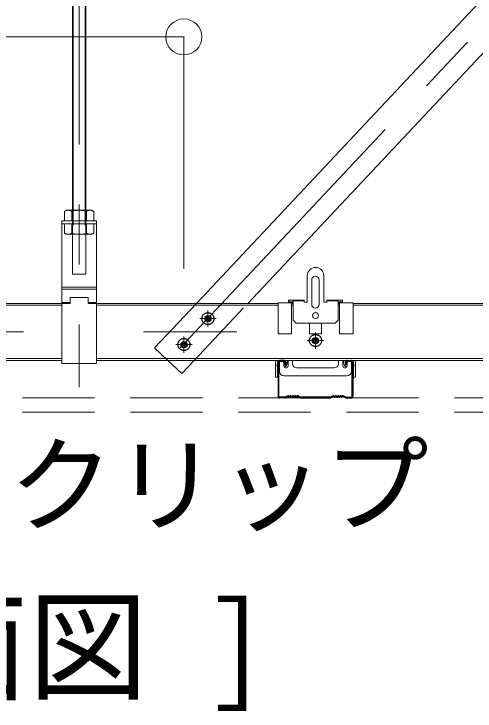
# Model space of a CAD drawing. Units: millimetres, scale not verified. Extents: x -7800 to 7800, y -5387 to 5300.
# Drawn here: x -6062.2 to -5754.7, y -204.7 to 259.9 of the extents above; entities that cross this region are included whole.
import ezdxf
from ezdxf.enums import TextEntityAlignment as Align

# ---------------------------------------------------------------- set-up
doc = ezdxf.new("R2010")
doc.units = ezdxf.units.MM
doc.header["$LTSCALE"] = 40
doc.header["$PDMODE"] = 32
doc.header["$PDSIZE"] = 24
for name, pattern in [('CHAIN1', [8, 5, -1, 1, -1]), ('DASHED1', [1.8, 1.2, -0.6]), ('DOUBLE_CHAIN2', [12.8, 9, -1, 0.6, -0.6, 0.6, -1])]:
    doc.linetypes.add(name, pattern=pattern)
for name, color, linetype, lineweight in [('7-0_中心線', 4, 'CHAIN1', 9), ('7-1_吊り材', 7, 'Continuous', 18), ('7-2_野縁受け', 3, 'Continuous', 18), ('7-3_野縁', 2, 'Continuous', 25), ('7-4_ブレース・補強材', 4, 'Continuous', 9), ('7-5_寸法', 4, 'Continuous', 9), ('7-6_文字', 7, 'Continuous', 18), ('7-A_クリップ', 7, 'Continuous', 18), ('7-C_ビス・アンカーボルト・強調図形', 2, 'Continuous', 25), ('7-D_パネル', 4, 'DASHED1', 9)]:
    doc.layers.add(name, color=color, linetype=linetype, lineweight=lineweight)
doc.styles.add('ＭＳ ゴシック', font='')
doc.styles.get('ＭＳ ゴシック').set_extended_font_data('MS Gothic')

msp = doc.modelspace()

# ---------------------------------------------------------------- linework, layer by layer
at = {"layer": '7-0_中心線'}
for p, q in [((-6018.73, 1012.87), (-6018.73, 11.09)), ((-5157.03, 882.24), (-5963.57, 24.26)), ((-5932.84, 62.26), (-5932.84, 51.37)), ((-5938.29, 56.82), (-5927.4, 56.82)), ((-6055.88, 48.02), (-6133.48, 48.02)), ((-5975.85, 48.02), (-5913.66, 48.02)), ((-5861.12, 47.68), (-5861.12, 36.79)), ((-5948.85, 45.02), (-5948.85, 34.13)), ((-5866.57, 42.23), (-5855.68, 42.23)), ((-5954.3, 39.58), (-5943.41, 39.58))]:
    msp.add_line(p, q, dxfattribs=at)
at = {"layer": '7-1_吊り材'}
for p, q in [((-6023.23, 947.72), (-6023.23, 112.82)), ((-6014.23, 947.72), (-6014.23, 112.82)), ((-6027.22, 129.02), (-6028.53, 128.27)), ((-6028.53, 122.02), (-6028.53, 128.27)), ((-6027.22, 129.02), (-6010.24, 129.02)), ((-6023.63, 122.02), (-6023.63, 128.27)), ((-6013.83, 122.02), (-6013.83, 128.27)), ((-6010.24, 129.02), (-6008.93, 128.27)), ((-6008.93, 122.02), (-6008.93, 128.27)), ((-6030.23, 122.02), (-6007.23, 122.02)), ((-6030.23, 122.02), (-6030.23, 63.27)), ((-6030.23, 122.02), (-6030.23, 63.27)), ((-6030.23, 122.02), (-6030.23, 27.02)), ((-6028.53, 122.02), (-6008.93, 122.02)), ((-6007.23, 122.02), (-6007.23, 27.02)), ((-6030.23, 77.86), (-6007.23, 77.86)), ((-6030.23, 76.45), (-6007.23, 76.45)), ((-6024.73, 71.01), (-6024.73, 67.52)), ((-6012.73, 71.01), (-6024.73, 71.01)), ((-6030.23, 67.61), (-6024.73, 67.61)), ((-6012.73, 67.61), (-6007.23, 67.61)), ((-6030.23, 34.77), (-6030.23, 27.02)), ((-6030.23, 34.77), (-6030.23, 27.02)), ((-6030.23, 27.02), (-6007.23, 27.02))]:
    msp.add_line(p, q, dxfattribs=at)
at = {"layer": '7-1_吊り材', "linetype": 'DOUBLE_CHAIN2'}
for p, q in [((-6022.78, 947.72), (-6022.78, 119.19)), ((-6014.68, 947.72), (-6014.68, 119.19))]:
    msp.add_line(p, q, dxfattribs=at)
at = {"layer": '7-1_吊り材', "linetype": 'DASHED1'}
for p, q in [((-6023.23, 129.02), (-6023.23, 86.49)), ((-6014.23, 86.49), (-6014.23, 129.02)), ((-6030.23, 120.02), (-6007.23, 120.02)), ((-6028.53, 120.02), (-6028.53, 113.78)), ((-6008.93, 120.02), (-6028.53, 120.02)), ((-6023.63, 120.02), (-6023.63, 113.78)), ((-6013.83, 120.02), (-6013.83, 113.78)), ((-6008.93, 120.02), (-6008.93, 113.78)), ((-6027.22, 113.02), (-6028.53, 113.78)), ((-6010.24, 113.02), (-6027.22, 113.02)), ((-6010.24, 113.02), (-6008.93, 113.78)), ((-6023.23, 86.49), (-6014.23, 86.49))]:
    msp.add_line(p, q, dxfattribs=at)
at = {"layer": '7-1_吊り材'}
for points in [[(-6012.73, 71.01), (-6012.73, 67.03), (-6007.23, 67.03)], [(-6030.23, 67.03), (-6024.73, 67.03), (-6024.73, 67.52)]]:
    msp.add_lwpolyline(points, dxfattribs=at)
for centre, radius, start, end in [((-6025.33, 122.25), 6.81, 96.3429, 118.0413), ((-6026.24, 124.15), 4.88, 57.5712, 88.0446), ((-6018.73, 112.81), 16.22, 72.412, 107.588), ((-6011.21, 124.15), 4.88, 91.9554, 122.4288), ((-6012.13, 122.25), 6.81, 61.9587, 83.6571)]:
    msp.add_arc(centre, radius, start, end, dxfattribs=at)
at = {"layer": '7-1_吊り材', "linetype": 'DASHED1'}
for centre, radius, start, end in [((-6025.33, 119.8), 6.81, 241.9587, 263.6571), ((-6026.24, 117.9), 4.88, 271.9554, 302.4288), ((-6018.73, 129.24), 16.22, 252.412, 287.5879), ((-6011.21, 117.9), 4.88, 237.5712, 268.0446), ((-6012.13, 119.8), 6.81, 276.3429, 298.0413)]:
    msp.add_arc(centre, radius, start, end, dxfattribs=at)
at = {"layer": '7-2_野縁受け'}
for p, q in [((-6136.08, 67.02), (-6030.23, 67.02)), ((-6136.08, 65.82), (-6030.23, 65.82)), ((-6007.23, 67.02), (-5886.1, 67.02)), ((-6007.23, 65.82), (-5886.1, 65.82)), ((-5877.1, 67.02), (-5876.1, 67.02)), ((-5877.1, 65.82), (-5876.1, 65.82)), ((-5846.1, 67.02), (-5845.1, 67.02)), ((-5846.1, 65.82), (-5845.1, 65.82)), ((-5836.1, 67.02), (-5586.08, 67.02)), ((-5836.1, 65.82), (-5586.08, 65.82)), ((-6142.83, 30.23), (-6030.23, 30.23)), ((-6142.83, 29.02), (-6030.23, 29.02)), ((-6007.23, 30.23), (-5885.56, 30.23)), ((-6007.23, 29.02), (-5887.36, 29.02)), ((-5887.37, 29.02), (-5579.33, 29.02)), ((-5885.56, 30.23), (-5579.33, 30.23))]:
    msp.add_line(p, q, dxfattribs=at)
at = {"layer": '7-3_野縁'}
for p, q in [((-5882.5, 29.02), (-5884.58, 29.02)), ((-5882.5, 28.49), (-5884.58, 28.49)), ((-5839.65, 29.02), (-5837.58, 29.02)), ((-5839.65, 28.49), (-5837.58, 28.49)), ((-5886.08, 27.6), (-5886.01, 5.29)), ((-5885.48, 5.26), (-5885.55, 27.58)), ((-5881.53, 27.52), (-5881.53, 26.02)), ((-5881.53, 26.02), (-5881, 26.02)), ((-5881, 27.52), (-5881, 26.02)), ((-5841.15, 27.52), (-5841.15, 26.02)), ((-5840.62, 26.02), (-5841.15, 26.02)), ((-5840.62, 27.52), (-5840.62, 26.02)), ((-5836.67, 5.26), (-5836.61, 27.58)), ((-5836.08, 27.6), (-5836.14, 5.29)), ((-5879.59, 5.4), (-5881.3, 4.6)), ((-5881.08, 4.12), (-5879.63, 4.8)), ((-5878.85, 4.57), (-5879.14, 4.76)), ((-5878.85, 5.2), (-5879.1, 5.37)), ((-5878.05, 5.37), (-5878.3, 5.2)), ((-5878.05, 4.73), (-5878.3, 4.57)), ((-5877.25, 5.2), (-5877.5, 5.37)), ((-5877.25, 4.57), (-5877.5, 4.73)), ((-5876.45, 5.37), (-5876.7, 5.2)), ((-5876.45, 4.73), (-5876.7, 4.57)), ((-5875.65, 5.2), (-5875.9, 5.37)), ((-5875.65, 4.57), (-5875.9, 4.73)), ((-5874.85, 5.37), (-5875.1, 5.2)), ((-5874.85, 4.73), (-5875.1, 4.57)), ((-5874.05, 5.2), (-5874.3, 5.37)), ((-5874.05, 4.57), (-5874.3, 4.73)), ((-5873.26, 5.37), (-5873.5, 5.2)), ((-5873.21, 4.76), (-5873.5, 4.57)), ((-5871.06, 4.6), (-5872.77, 5.4)), ((-5871.28, 4.12), (-5872.72, 4.8)), ((-5849.39, 5.4), (-5851.1, 4.6)), ((-5850.88, 4.12), (-5849.43, 4.8)), ((-5848.65, 4.57), (-5848.94, 4.76)), ((-5848.65, 5.2), (-5848.9, 5.37)), ((-5847.85, 5.37), (-5848.1, 5.2)), ((-5847.85, 4.73), (-5848.1, 4.57)), ((-5847.05, 5.2), (-5847.3, 5.37)), ((-5847.05, 4.57), (-5847.3, 4.73)), ((-5846.25, 5.37), (-5846.5, 5.2)), ((-5846.25, 4.73), (-5846.5, 4.57)), ((-5845.45, 5.2), (-5845.7, 5.37)), ((-5845.45, 4.57), (-5845.7, 4.73)), ((-5844.65, 5.37), (-5844.9, 5.2)), ((-5844.65, 4.73), (-5844.9, 4.57)), ((-5843.85, 5.2), (-5844.1, 5.37)), ((-5843.85, 4.57), (-5844.1, 4.73)), ((-5843.06, 5.37), (-5843.3, 5.2)), ((-5843.01, 4.76), (-5843.3, 4.57)), ((-5840.86, 4.6), (-5842.57, 5.4)), ((-5841.08, 4.12), (-5842.52, 4.8)), ((-5881.51, 4.55), (-5884.81, 4.55)), ((-5881.5, 4.02), (-5884.81, 4.02)), ((-5870.86, 4.02), (-5851.3, 4.02)), ((-5851.31, 4.55), (-5870.85, 4.55)), ((-5840.66, 4.02), (-5837.34, 4.02)), ((-5840.65, 4.55), (-5837.34, 4.55))]:
    msp.add_line(p, q, dxfattribs=at)
for centre, radius, start, end in [((-5884.58, 27.52), 1.5, 90, 176.9872), ((-5884.58, 27.52), 0.97, 90, 176.9872), ((-5882.5, 27.52), 1.5, 0, 90), ((-5882.5, 27.52), 0.97, 0, 90), ((-5839.65, 27.52), 1.5, 90, 180), ((-5839.65, 27.52), 0.97, 90, 180), ((-5837.58, 27.52), 1.5, 3.0128, 90), ((-5837.58, 27.52), 0.97, 3.0128, 90), ((-5884.81, 5.22), 1.2, 176.9872, 270), ((-5884.81, 5.22), 0.67, 176.9872, 270), ((-5879.42, 4.34), 0.5, 56.4755, 115.0994), ((-5879.38, 4.95), 0.5, 56.4755, 115.0994), ((-5878.58, 5.62), 0.5, 236.4755, 303.5245), ((-5877.78, 4.95), 0.5, 56.4755, 123.5245), ((-5877.78, 4.32), 0.5, 56.4755, 123.5245), ((-5876.98, 5.62), 0.5, 236.4755, 303.5245), ((-5876.18, 4.95), 0.5, 56.4755, 123.5245), ((-5876.18, 4.32), 0.5, 56.4755, 123.5245), ((-5875.38, 5.62), 0.5, 236.4755, 303.5245), ((-5874.58, 4.95), 0.5, 56.4755, 123.5245), ((-5874.58, 4.32), 0.5, 56.4755, 123.5245), ((-5873.78, 5.62), 0.5, 236.4755, 303.5245), ((-5872.98, 4.95), 0.5, 64.9006, 123.5245), ((-5872.94, 4.34), 0.5, 64.9006, 123.5245), ((-5849.22, 4.34), 0.5, 56.4755, 115.0994), ((-5849.18, 4.95), 0.5, 56.4755, 115.0994), ((-5848.38, 5.62), 0.5, 236.4755, 303.5245), ((-5847.58, 4.95), 0.5, 56.4755, 123.5245), ((-5847.58, 4.32), 0.5, 56.4755, 123.5245), ((-5846.78, 5.62), 0.5, 236.4755, 303.5245), ((-5845.98, 4.95), 0.5, 56.4755, 123.5245), ((-5845.98, 4.32), 0.5, 56.4755, 123.5245), ((-5845.18, 5.62), 0.5, 236.4755, 303.5245), ((-5844.38, 4.95), 0.5, 56.4755, 123.5245), ((-5844.38, 4.32), 0.5, 56.4755, 123.5245), ((-5843.58, 5.62), 0.5, 236.4755, 303.5245), ((-5842.78, 4.95), 0.5, 64.9006, 123.5245), ((-5842.74, 4.34), 0.5, 64.9006, 123.5245), ((-5837.34, 5.22), 1.2, 270, 3.0128), ((-5837.34, 5.22), 0.67, 270, 3.0128), ((-5881.51, 5.05), 0.5, 270, 295.0994), ((-5881.5, 5.02), 1, 270, 295.0994), ((-5878.58, 4.98), 0.5, 236.4755, 303.5245), ((-5876.98, 4.98), 0.5, 236.4755, 303.5245), ((-5875.38, 4.98), 0.5, 236.4755, 303.5245), ((-5873.78, 4.98), 0.5, 236.4755, 303.5245), ((-5870.86, 5.02), 1, 244.9006, 270), ((-5870.85, 5.05), 0.5, 244.9006, 270), ((-5851.31, 5.05), 0.5, 270, 295.0994), ((-5851.3, 5.02), 1, 270, 295.0994), ((-5848.38, 4.98), 0.5, 236.4755, 303.5245), ((-5846.78, 4.98), 0.5, 236.4755, 303.5245), ((-5845.18, 4.98), 0.5, 236.4755, 303.5245), ((-5843.58, 4.98), 0.5, 236.4755, 303.5245), ((-5840.66, 5.02), 1, 244.9006, 270), ((-5840.65, 5.05), 0.5, 244.9006, 270)]:
    msp.add_arc(centre, radius, start, end, dxfattribs=at)
at = {"layer": '7-4_ブレース・補強材'}
for p, q in [((-5152.71, 868.59), (-5906.22, 67.02)), ((-5207.57, 846.73), (-5940.53, 67.02)), ((-5959.65, 29.02), (-5950.25, 20.19)), ((-5941.94, 29.02), (-5950.25, 20.19))]:
    msp.add_line(p, q, dxfattribs=at)
at = {"layer": '7-4_ブレース・補強材', "linetype": 'DASHED1'}
for p, q in [((-5968.46, 37.31), (-5940.53, 67.02)), ((-5941.94, 29.02), (-5906.22, 67.02)), ((-5968.46, 37.31), (-5959.65, 29.02))]:
    msp.add_line(p, q, dxfattribs=at)
at = {"layer": '7-5_寸法'}
for p, q in [((-6018.73, 244.56), (-6088.66, 244.56)), ((-6018.73, 244.56), (-5948.85, 244.56)), ((-5948.85, 244.56), (-5948.85, 89.94))]:
    msp.add_line(p, q, dxfattribs=at)
at = {"layer": '7-5_寸法', "color": 7}
msp.add_point((-5948.85, 244.56), dxfattribs=at)
at = {"layer": '7-A_クリップ'}
for p, q in [((-5866.6, 85.49), (-5866.6, 67.89)), ((-5855.6, 85.49), (-5855.6, 67.89)), ((-5863.65, 82.59), (-5863.65, 66.39)), ((-5858.65, 82.59), (-5858.65, 66.39)), ((-5886.1, 46.73), (-5886.1, 67.39)), ((-5876.1, 67.39), (-5886.1, 67.39)), ((-5879.1, 67.99), (-5879.03, 67.39)), ((-5879.1, 67.99), (-5876.1, 67.99)), ((-5877.1, 46.73), (-5877.1, 67.39)), ((-5876.1, 69.19), (-5876.1, 55.89)), ((-5876.1, 69.19), (-5868.6, 69.19)), ((-5868.6, 68.89), (-5876.1, 68.89)), ((-5876.1, 68.59), (-5868.6, 68.59)), ((-5868.6, 69.19), (-5868.6, 67.89)), ((-5868.6, 67.89), (-5868.6, 67.99)), ((-5868.6, 67.89), (-5866.6, 67.89)), ((-5855.6, 67.89), (-5853.6, 67.89)), ((-5853.6, 69.19), (-5853.6, 67.89)), ((-5853.6, 69.19), (-5846.1, 69.19)), ((-5853.6, 68.89), (-5846.1, 68.89)), ((-5853.6, 68.59), (-5846.1, 68.59)), ((-5853.6, 67.89), (-5853.6, 67.99)), ((-5846.1, 55.89), (-5846.1, 69.19)), ((-5846.1, 67.99), (-5843.1, 67.99)), ((-5836.1, 67.39), (-5846.1, 67.39)), ((-5845.1, 46.73), (-5845.1, 67.39)), ((-5843.1, 67.99), (-5843.17, 67.39)), ((-5836.1, 46.73), (-5836.1, 67.39)), ((-5874.1, 53.89), (-5876.1, 55.89)), ((-5848.1, 53.89), (-5846.1, 55.89)), ((-5848.1, 53.89), (-5874.1, 53.89)), ((-5865.1, 53.89), (-5865.1, 46.73)), ((-5857.1, 53.89), (-5857.1, 46.73)), ((-5877.1, 46.73), (-5886.1, 46.73)), ((-5865.1, 46.73), (-5857.1, 46.73)), ((-5845.1, 46.73), (-5836.1, 46.73)), ((-5885.3, 29.02), (-5881.12, 29.02)), ((-5885.08, 21.76), (-5885.08, 28.36)), ((-5883.18, 28.36), (-5885.08, 28.36)), ((-5881.2, 28.52), (-5881.2, 27.07)), ((-5880, 28.52), (-5880, 27.07)), ((-5879.38, 25.36), (-5879.38, 29.02)), ((-5876.38, 29.02), (-5876.38, 26.71)), ((-5845.88, 29.02), (-5845.88, 26.71)), ((-5842.88, 25.36), (-5842.88, 28.9)), ((-5842.38, 28.9), (-5842.88, 28.9)), ((-5842.2, 28.52), (-5842.2, 27.07)), ((-5836.9, 29.02), (-5841.07, 29.02)), ((-5841, 28.52), (-5841, 27.07)), ((-5839.08, 28.36), (-5837.18, 28.36)), ((-5837.18, 21.76), (-5837.18, 28.36)), ((-5887.7, 27.82), (-5887.7, 25.72)), ((-5887.7, 25.72), (-5887.7, 17.92)), ((-5887.7, 25.72), (-5886.5, 25.72)), ((-5886.5, 27.82), (-5886.5, 25.72)), ((-5886.5, 25.72), (-5886.5, 17.92)), ((-5882.18, 27.36), (-5882.18, 25.36)), ((-5873.63, 23.96), (-5848.63, 23.96)), ((-5840.08, 27.36), (-5840.08, 25.36)), ((-5835.7, 27.82), (-5835.7, 25.72)), ((-5834.5, 27.82), (-5834.5, 25.72)), ((-5834.5, 25.72), (-5834.5, 17.92)), ((-5882.08, 18.76), (-5840.18, 18.76)), ((-5887.7, 17.92), (-5886.5, 17.92)), ((-5835.7, 17.92), (-5834.5, 17.92))]:
    msp.add_line(p, q, dxfattribs=at)
for points in [[(-5876.1, 69.19), (-5879.1, 69.19), (-5879.1, 67.99)], [(-5846.1, 69.19), (-5843.1, 69.19), (-5843.1, 67.99)], [(-5834.5, 25.72), (-5835.7, 25.72), (-5835.7, 17.92)]]:
    msp.add_lwpolyline(points, dxfattribs=at)
msp.add_circle((-5861.1, 58.89), 2, dxfattribs=at)
for centre, radius, start, end in [((-5861.1, 85.49), 5.5, 90, 180), ((-5861.1, 85.49), 5.5, 0, 90), ((-5861.15, 82.59), 2.5, 0, 180), ((-5861.15, 66.39), 2.5, 180, 0), ((-5885.3, 27.82), 2.4, 149.9766, 180), ((-5885.3, 27.82), 1.2, 90, 180), ((-5883.18, 27.36), 1, 0, 90), ((-5879.5, 28.52), 1.7, 162.8655, 180), ((-5879.5, 28.52), 0.5, 77.0931, 180), ((-5842.7, 28.52), 0.5, 0, 50.9024), ((-5842.7, 28.52), 1.7, 0, 17.1345), ((-5839.08, 27.36), 1, 90, 180), ((-5836.9, 27.82), 1.2, 0, 90), ((-5836.9, 27.82), 2.4, 0, 30.0234), ((-5882.55, 27.07), 1.35, 285.6677, 0), ((-5880.78, 25.36), 1.4, 180, 0), ((-5882.55, 27.07), 2.55, 283.5116, 0), ((-5873.63, 26.71), 2.75, 180, 270), ((-5848.63, 26.71), 2.75, 270, 0), ((-5841.48, 25.36), 1.4, 180, 0), ((-5839.65, 27.07), 2.55, 180, 255.0785), ((-5839.65, 27.07), 1.35, 180, 251.1837), ((-5882.08, 21.76), 3, 180, 270), ((-5840.18, 21.76), 3, 270, 0)]:
    msp.add_arc(centre, radius, start, end, dxfattribs=at)
at = {"layer": '7-C_ビス・アンカーボルト・強調図形', "linetype": 'DASHED1'}
for centre in [(-5932.84, 56.82), (-5948.85, 39.58), (-5861.12, 42.23)]:
    msp.add_circle(centre, 4, dxfattribs=at)
at = {"layer": '7-C_ビス・アンカーボルト・強調図形'}
for centre, radius in [((-5932.84, 56.82), 2.05), ((-5932.84, 56.82), 1.7), ((-5861.12, 42.23), 2.05), ((-5861.12, 42.23), 1.7), ((-5948.85, 39.58), 2.05), ((-5948.85, 39.58), 1.7)]:
    msp.add_circle(centre, radius, dxfattribs=at)
for centre, radius, start, end in [((-5934.7, 59.61), 3.35, 274.2468, 303.6215), ((-5934.94, 55.06), 2.74, 39.9399, 76.1287), ((-5930.99, 54.02), 3.35, 94.2467, 123.6215), ((-5930.75, 58.57), 2.74, 219.9398, 256.1286), ((-5862.98, 45.02), 3.35, 274.2468, 303.6215), ((-5863.22, 40.48), 2.74, 39.9399, 76.1287), ((-5859.27, 39.44), 3.35, 94.2467, 123.6215), ((-5859.03, 43.99), 2.74, 219.9398, 256.1286), ((-5950.71, 42.37), 3.35, 274.2468, 303.6215), ((-5950.95, 37.82), 2.74, 39.9399, 76.1287), ((-5947, 36.79), 3.35, 94.2467, 123.6215), ((-5946.75, 41.33), 2.74, 219.9398, 256.1286)]:
    msp.add_arc(centre, radius, start, end, dxfattribs=at)
at = {"layer": '7-D_パネル'}
for p, q in [((-7208.38, 4.02), (-4912.47, 4.02)), ((-7208.38, -5.48), (-4912.47, -5.48))]:
    msp.add_line(p, q, dxfattribs=at)

# ---------------------------------------------------------------- texts
at = {"layer": '7-6_文字', "style": 'ＭＳ ゴシック'}
for s, height, p in [('クリップ（補強部）', 51.32, (-6065.65, -95.02)), ('[ 野縁方向断面図 ]', 58.65, (-6612.5, -208.64))]:
    msp.add_text(s, height=height, dxfattribs=at).set_placement(p, align=Align.BOTTOM_LEFT)

doc.saveas('drawing.dxf')
